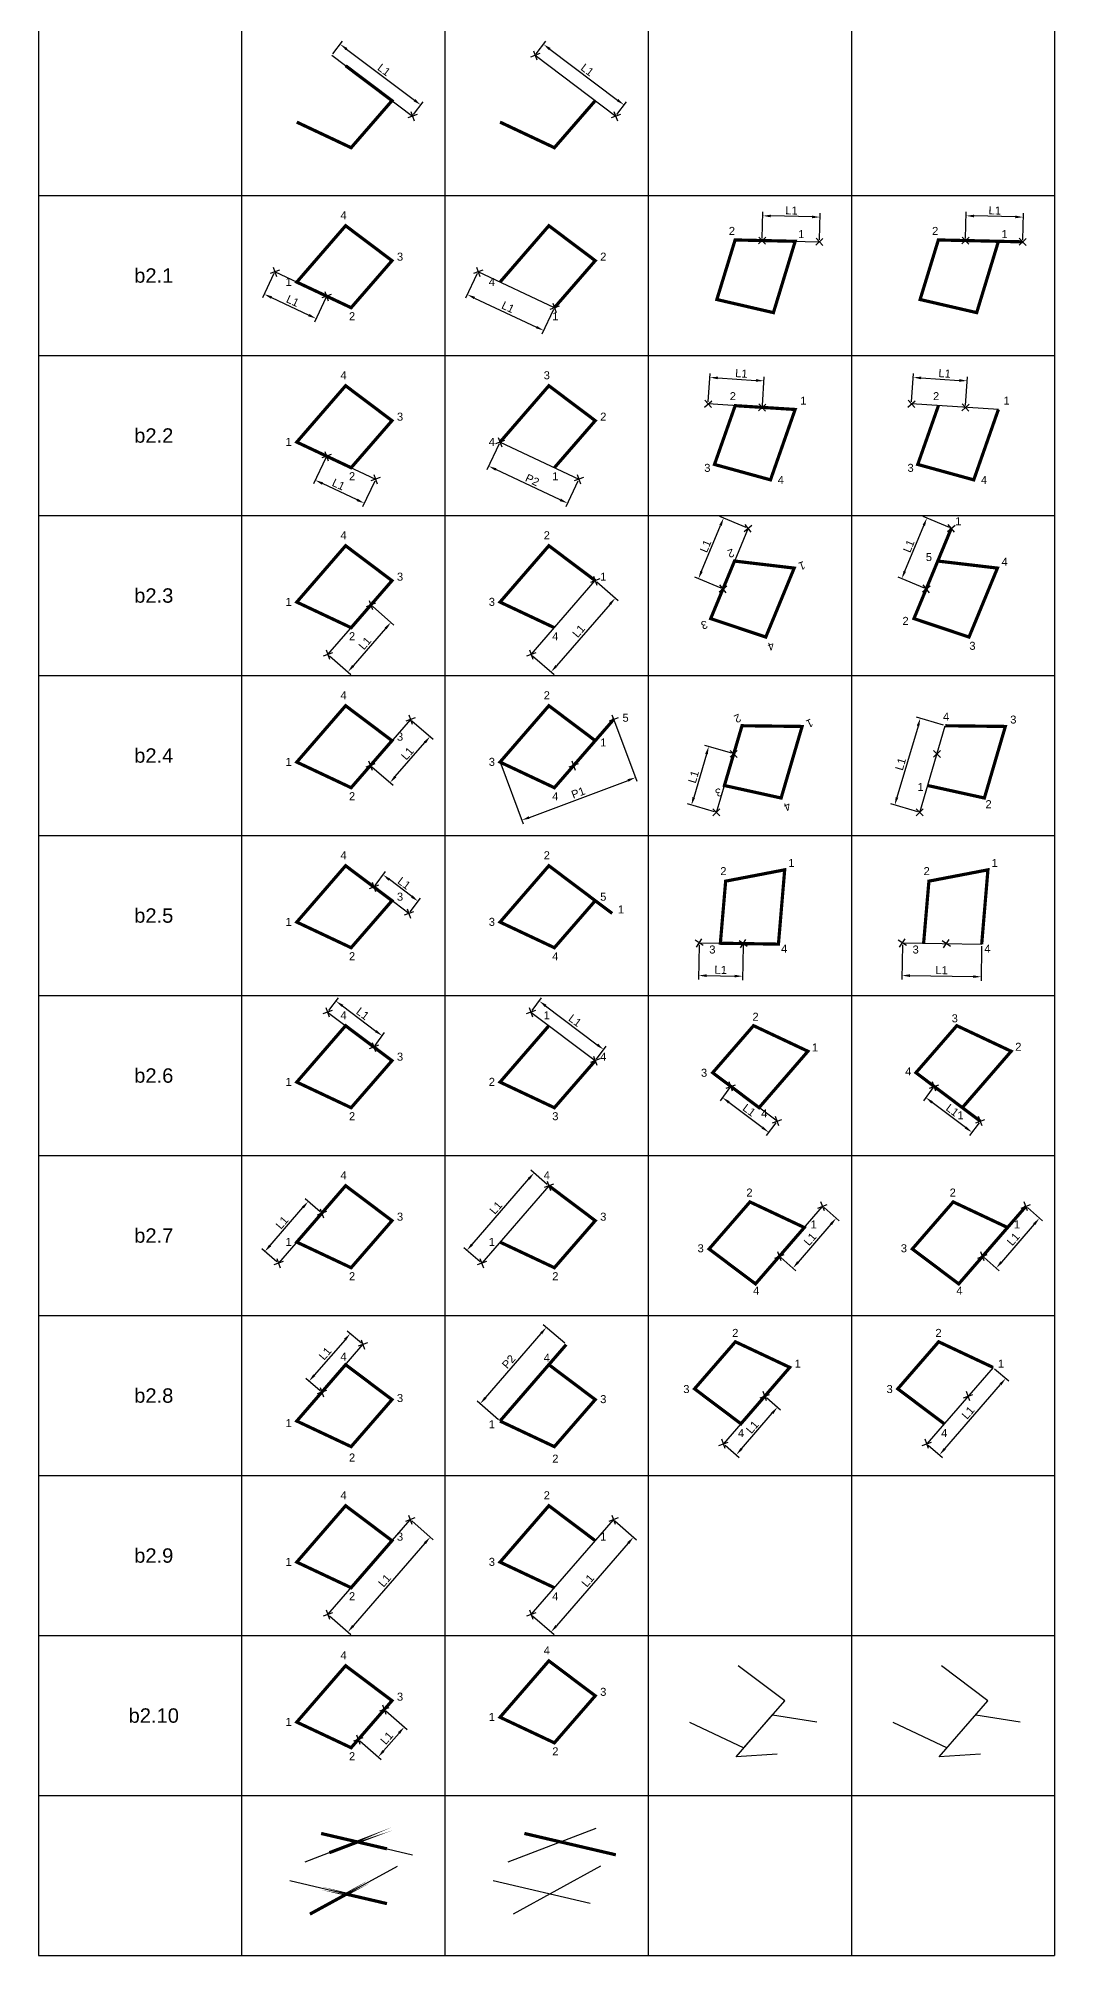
# Model space of a CAD drawing. Header units: millimetres. Extents: x 29 to 348, y -810 to 351.
# Drawn here: x 31 to 348, y -810 to -211 of the extents above; entities that cross this region are included whole.
import ezdxf

# ---------------------------------------------------------------- set-up
doc = ezdxf.new("R2010")
doc.units = ezdxf.units.MM
doc.styles.get("Standard").update_dxf_attribs({"font": 'arial.ttf'})
doc.dimstyles.new('ISO-25', dxfattribs={"dimtxt": 2.5, "dimasz": 2.5, "dimexe": 1.25, "dimexo": 0.625, "dimtad": 1, "dimtxsty": 'Standard', "dimcen": 2.5, "dimadec": 0, "dimazin": 0, "dimtfac": 1, "dimtmove": 0, "dimatfit": 3, "dimfxl": 1, "dimarcsym": 0})

# ---------------------------------------------------------------- blocks, each defined once
blk = doc.blocks.new('Cross')
for p, q in [((1.45, 0.53), (-1.45, -0.53)), ((-0.53, 1.45), (0.53, -1.45))]:
    blk.add_line(p, q)
blk = doc.blocks.new('*D23')
at = {"color": 0, "lineweight": -2, "transparency": 16777216}
for p, q in [((104.24, -284.21), (100.68, -291.77)), ((103.47, -291.7), (115.12, -297.19)), ((120.41, -291.83), (116.85, -299.39))]:
    blk.add_line(p, q, dxfattribs=at)
at = {"color": 0, "transparency": 16777216}
for points in [[(103.65, -291.32), (103.29, -292.08), (101.21, -290.64)], [(115.3, -296.81), (114.95, -297.57), (117.39, -298.26)]]:
    blk.add_solid(points, dxfattribs=at)
at = {"layer": 'Defpoints', "color": 0, "transparency": 16777216}
for p in [(104.5, -283.64), (120.68, -291.26), (117.39, -298.26)]:
    blk.add_point(p, dxfattribs=at)
at = {"color": 0, "transparency": 16777216, "insert": (110.1, -292.74), "char_height": 2.5, "attachment_point": 5, "rotation": 334.78082}
blk.add_mtext('L1', dxfattribs=at)
blk = doc.blocks.new('*D24')
at = {"color": 0, "lineweight": -2, "transparency": 16777216}
for p, q in [((167.74, -284.21), (164.11, -291.9)), ((166.91, -291.84), (186.23, -300.94)), ((191.58, -295.44), (187.96, -303.13))]:
    blk.add_line(p, q, dxfattribs=at)
at = {"color": 0, "transparency": 16777216}
for points in [[(167.08, -291.46), (166.73, -292.21), (164.65, -290.77)], [(186.4, -300.56), (186.05, -301.31), (188.49, -302)]]:
    blk.add_solid(points, dxfattribs=at)
at = {"layer": 'Defpoints', "color": 0, "transparency": 16777216}
for p in [(168, -283.64), (191.85, -294.87), (188.49, -302)]:
    blk.add_point(p, dxfattribs=at)
at = {"color": 0, "transparency": 16777216, "insert": (177.37, -294.68), "char_height": 2.5, "attachment_point": 5, "rotation": 334.78082}
blk.add_mtext('L1', dxfattribs=at)
blk = doc.blocks.new('*D25')
at = {"color": 0, "lineweight": -2, "transparency": 16777216}
for p, q in [((120.41, -341.83), (116.61, -349.9)), ((130.19, -354.91), (119.41, -349.83)), ((135.72, -349.03), (131.92, -357.1))]:
    blk.add_line(p, q, dxfattribs=at)
at = {"color": 0, "transparency": 16777216}
for points in [[(119.59, -349.45), (119.23, -350.21), (117.15, -348.76)], [(130.37, -354.53), (130.01, -355.29), (132.45, -355.97)]]:
    blk.add_solid(points, dxfattribs=at)
at = {"layer": 'Defpoints', "color": 0, "transparency": 16777216}
for p in [(120.68, -341.26), (117.15, -348.76), (135.99, -348.47)]:
    blk.add_point(p, dxfattribs=at)
at = {"color": 0, "transparency": 16777216, "insert": (124.42, -350.11), "char_height": 2.5, "attachment_point": 5, "rotation": 334.78082}
blk.add_mtext('L1', dxfattribs=at)
blk = doc.blocks.new('*D26')
at = {"color": 0, "lineweight": -2, "transparency": 16777216}
for p, q in [((174.6, -337.44), (170.79, -345.51)), ((193.69, -354.91), (173.59, -345.44)), ((199.22, -349.03), (195.42, -357.1))]:
    blk.add_line(p, q, dxfattribs=at)
at = {"color": 0, "transparency": 16777216}
for points in [[(173.77, -345.06), (173.41, -345.82), (171.33, -344.38)], [(193.87, -354.53), (193.51, -355.29), (195.95, -355.97)]]:
    blk.add_solid(points, dxfattribs=at)
at = {"layer": 'Defpoints', "color": 0, "transparency": 16777216}
for p in [(174.86, -336.87), (171.33, -344.38), (199.49, -348.47)]:
    blk.add_point(p, dxfattribs=at)
at = {"color": 0, "transparency": 16777216, "insert": (184.95, -348.71), "char_height": 2.5, "attachment_point": 5, "rotation": 334.78082}
blk.add_mtext('P2', dxfattribs=at)
blk = doc.blocks.new('*D27')
at = {"color": 0, "lineweight": -2, "transparency": 16777216}
for p, q in [((170.28, -635.52), (187.69, -615.41)), ((195.07, -618.49), (188.38, -612.7)), ((174.39, -642.38), (167.7, -636.59))]:
    blk.add_line(p, q, dxfattribs=at)
at = {"color": 0, "transparency": 16777216}
for points in [[(187.38, -615.14), (188.01, -615.68), (189.33, -613.52)], [(169.97, -635.25), (170.6, -635.79), (168.65, -637.41)]]:
    blk.add_solid(points, dxfattribs=at)
at = {"layer": 'Defpoints', "color": 0, "transparency": 16777216}
for p in [(189.33, -613.52), (195.54, -618.9), (174.86, -642.79)]:
    blk.add_point(p, dxfattribs=at)
at = {"color": 0, "transparency": 16777216, "insert": (177.57, -624.23), "char_height": 2.5, "attachment_point": 5, "rotation": 49.11742}
blk.add_mtext('P2', dxfattribs=at)
blk = doc.blocks.new('*D28')
at = {"color": 0, "lineweight": -2, "transparency": 16777216}
for p, q in [((134.97, -388.19), (141.7, -394.04)), ((139.12, -395.1), (128.97, -406.79)), ((121.55, -403.65), (128.28, -409.5))]:
    blk.add_line(p, q, dxfattribs=at)
at = {"color": 0, "transparency": 16777216}
for points in [[(138.81, -394.83), (139.44, -395.38), (140.76, -393.22)], [(128.66, -406.52), (129.29, -407.06), (127.33, -408.68)]]:
    blk.add_solid(points, dxfattribs=at)
at = {"layer": 'Defpoints', "color": 0, "transparency": 16777216}
for p in [(134.5, -387.78), (121.08, -403.24), (127.33, -408.68)]:
    blk.add_point(p, dxfattribs=at)
at = {"color": 0, "transparency": 16777216, "insert": (132.63, -399.72), "char_height": 2.5, "attachment_point": 5, "rotation": 49.03186}
blk.add_mtext('L1', dxfattribs=at)
blk = doc.blocks.new('*D29')
at = {"color": 0, "lineweight": -2, "transparency": 16777216}
for p, q in [((147.34, -423.95), (153.96, -429.69)), ((142.13, -441.4), (151.37, -430.76)), ((134.82, -438.37), (141.44, -444.11))]:
    blk.add_line(p, q, dxfattribs=at)
at = {"color": 0, "transparency": 16777216}
for points in [[(151.06, -430.49), (151.69, -431.04), (153.01, -428.87)], [(141.82, -441.13), (142.45, -441.68), (140.49, -443.29)]]:
    blk.add_solid(points, dxfattribs=at)
at = {"layer": 'Defpoints', "color": 0, "transparency": 16777216}
for p in [(146.87, -423.54), (153.01, -428.87), (134.35, -437.96)]:
    blk.add_point(p, dxfattribs=at)
at = {"color": 0, "transparency": 16777216, "insert": (145.91, -434.18), "char_height": 2.5, "attachment_point": 5, "rotation": 49.03186}
blk.add_mtext('L1', dxfattribs=at)
blk = doc.blocks.new('*D30')
at = {"color": 0, "lineweight": -2, "transparency": 16777216}
for p, q in [((205.08, -380.58), (211.81, -386.42)), ((209.23, -387.49), (192.47, -406.79)), ((185.05, -403.65), (191.78, -409.5))]:
    blk.add_line(p, q, dxfattribs=at)
at = {"color": 0, "transparency": 16777216}
for points in [[(208.92, -387.22), (209.55, -387.76), (210.87, -385.6)], [(192.16, -406.52), (192.79, -407.06), (190.83, -408.68)]]:
    blk.add_solid(points, dxfattribs=at)
at = {"layer": 'Defpoints', "color": 0, "transparency": 16777216}
for p in [(204.61, -380.17), (184.58, -403.24), (190.83, -408.68)]:
    blk.add_point(p, dxfattribs=at)
at = {"color": 0, "transparency": 16777216, "insert": (199.43, -395.91), "char_height": 2.5, "attachment_point": 5, "rotation": 49.03186}
blk.add_mtext('L1', dxfattribs=at)
blk = doc.blocks.new('*D31')
at = {"color": 0, "lineweight": -2, "transparency": 16777216}
for p, q in [((210.59, -424.13), (217.63, -442.87)), ((175.08, -437.46), (182.12, -456.2)), ((184.02, -454.15), (214.85, -442.58))]:
    blk.add_line(p, q, dxfattribs=at)
at = {"color": 0, "transparency": 16777216}
for points in [[(214.7, -442.19), (214.99, -442.97), (217.19, -441.7)], [(183.87, -453.76), (184.17, -454.54), (181.68, -455.03)]]:
    blk.add_solid(points, dxfattribs=at)
at = {"layer": 'Defpoints', "color": 0, "transparency": 16777216}
for p in [(210.37, -423.54), (174.86, -436.87), (217.19, -441.7)]:
    blk.add_point(p, dxfattribs=at)
at = {"color": 0, "transparency": 16777216, "insert": (199.27, -446.42), "char_height": 2.5, "attachment_point": 5, "rotation": 20.57937}
blk.add_mtext('P1', dxfattribs=at)
blk = doc.blocks.new('*D32')
at = {"color": 0, "lineweight": -2, "transparency": 16777216}
for p, q in [((135.81, -475.39), (139.05, -471.09)), ((147.28, -478.85), (140.29, -473.59)), ((146.79, -483.66), (150.02, -479.36))]:
    blk.add_line(p, q, dxfattribs=at)
at = {"color": 0, "transparency": 16777216}
for points in [[(140.54, -473.26), (140.04, -473.93), (138.29, -472.09)], [(147.53, -478.52), (147.03, -479.19), (149.27, -480.36)]]:
    blk.add_solid(points, dxfattribs=at)
at = {"layer": 'Defpoints', "color": 0, "transparency": 16777216}
for p in [(138.29, -472.09), (135.43, -475.89), (146.41, -484.16)]:
    blk.add_point(p, dxfattribs=at)
at = {"color": 0, "transparency": 16777216, "insert": (144.91, -474.72), "char_height": 2.5, "attachment_point": 5, "rotation": 323.0147}
blk.add_mtext('L1', dxfattribs=at)
blk = doc.blocks.new('*D33')
at = {"color": 0, "lineweight": -2, "transparency": 16777216}
for p, q in [((121.37, -514.52), (124.37, -510.54)), ((125.62, -513.04), (136.06, -520.91)), ((135.81, -525.39), (138.8, -521.41))]:
    blk.add_line(p, q, dxfattribs=at)
at = {"color": 0, "transparency": 16777216}
for points in [[(125.87, -512.71), (125.37, -513.38), (123.62, -511.54)], [(136.31, -520.57), (135.8, -521.24), (138.05, -522.41)]]:
    blk.add_solid(points, dxfattribs=at)
at = {"layer": 'Defpoints', "color": 0, "transparency": 16777216}
for p in [(121, -515.02), (135.43, -525.89), (138.05, -522.41)]:
    blk.add_point(p, dxfattribs=at)
at = {"color": 0, "transparency": 16777216, "insert": (131.97, -515.47), "char_height": 2.5, "attachment_point": 5, "rotation": 323.0147}
blk.add_mtext('L1', dxfattribs=at)
blk = doc.blocks.new('*D34')
at = {"color": 0, "lineweight": -2, "transparency": 16777216}
for p, q in [((184.87, -514.52), (187.87, -510.54)), ((189.12, -513.04), (205.24, -525.18)), ((204.99, -529.67), (207.99, -525.69))]:
    blk.add_line(p, q, dxfattribs=at)
at = {"color": 0, "transparency": 16777216}
for points in [[(189.37, -512.71), (188.87, -513.38), (187.12, -511.54)], [(205.49, -524.85), (204.99, -525.52), (207.23, -526.69)]]:
    blk.add_solid(points, dxfattribs=at)
at = {"layer": 'Defpoints', "color": 0, "transparency": 16777216}
for p in [(184.5, -515.02), (207.23, -526.69), (204.61, -530.17)]:
    blk.add_point(p, dxfattribs=at)
at = {"color": 0, "transparency": 16777216, "insert": (198.31, -517.61), "char_height": 2.5, "attachment_point": 5, "rotation": 323.0147}
blk.add_mtext('L1', dxfattribs=at)
blk = doc.blocks.new('*D35')
at = {"color": 0, "lineweight": -2, "transparency": 16777216}
for p, q in [((147.28, -674.02), (154.01, -679.87)), ((151.42, -680.93), (128.97, -706.79)), ((121.55, -703.65), (128.28, -709.5))]:
    blk.add_line(p, q, dxfattribs=at)
at = {"color": 0, "transparency": 16777216}
for points in [[(151.11, -680.66), (151.74, -681.21), (153.06, -679.05)], [(128.66, -706.52), (129.29, -707.06), (127.33, -708.68)]]:
    blk.add_solid(points, dxfattribs=at)
at = {"layer": 'Defpoints', "color": 0, "transparency": 16777216}
for p in [(146.81, -673.61), (121.08, -703.24), (127.33, -708.68)]:
    blk.add_point(p, dxfattribs=at)
at = {"color": 0, "transparency": 16777216, "insert": (138.78, -692.63), "char_height": 2.5, "attachment_point": 5, "rotation": 49.03186}
blk.add_mtext('L1', dxfattribs=at)
blk = doc.blocks.new('*D36')
at = {"color": 0, "lineweight": -2, "transparency": 16777216}
for p, q in [((210.78, -674.02), (217.51, -679.87)), ((214.92, -680.93), (192.47, -706.79)), ((185.05, -703.65), (191.78, -709.5))]:
    blk.add_line(p, q, dxfattribs=at)
at = {"color": 0, "transparency": 16777216}
for points in [[(214.61, -680.66), (215.24, -681.21), (216.56, -679.05)], [(192.16, -706.52), (192.79, -707.06), (190.83, -708.68)]]:
    blk.add_solid(points, dxfattribs=at)
at = {"layer": 'Defpoints', "color": 0, "transparency": 16777216}
for p in [(210.31, -673.61), (184.58, -703.24), (190.83, -708.68)]:
    blk.add_point(p, dxfattribs=at)
at = {"color": 0, "transparency": 16777216, "insert": (202.28, -692.63), "char_height": 2.5, "attachment_point": 5, "rotation": 49.03186}
blk.add_mtext('L1', dxfattribs=at)
blk = doc.blocks.new('*D37')
at = {"color": 0, "lineweight": -2, "transparency": 16777216}
for p, q in [((139.16, -733.37), (145.89, -739.21)), ((131.05, -742.72), (137.78, -748.56)), ((143.31, -740.28), (138.47, -745.85))]:
    blk.add_line(p, q, dxfattribs=at)
at = {"color": 0, "transparency": 16777216}
for points in [[(142.99, -740.01), (143.62, -740.55), (144.95, -738.39)], [(138.16, -745.58), (138.79, -746.13), (136.83, -747.74)]]:
    blk.add_solid(points, dxfattribs=at)
at = {"layer": 'Defpoints', "color": 0, "transparency": 16777216}
for p in [(138.69, -732.96), (130.57, -742.31), (136.83, -747.74)]:
    blk.add_point(p, dxfattribs=at)
at = {"color": 0, "transparency": 16777216, "insert": (139.47, -741.83), "char_height": 2.5, "attachment_point": 5, "rotation": 49.03186}
blk.add_mtext('L1', dxfattribs=at)
blk = doc.blocks.new('*D38')
at = {"color": 0, "lineweight": -2, "transparency": 16777216}
for p, q in [((131.57, -618.49), (127.13, -614.65)), ((126.44, -617.36), (116.82, -628.46)), ((118.68, -633.38), (114.24, -629.54))]:
    blk.add_line(p, q, dxfattribs=at)
at = {"color": 0, "transparency": 16777216}
for points in [[(126.12, -617.08), (126.75, -617.63), (128.07, -615.47)], [(116.51, -628.19), (117.14, -628.74), (115.19, -630.35)]]:
    blk.add_solid(points, dxfattribs=at)
at = {"layer": 'Defpoints', "color": 0, "transparency": 16777216}
for p in [(132.04, -618.9), (115.19, -630.35), (119.15, -633.79)]:
    blk.add_point(p, dxfattribs=at)
at = {"color": 0, "transparency": 16777216, "insert": (120.21, -621.68), "char_height": 2.5, "attachment_point": 5, "rotation": 49.11742}
blk.add_mtext('L1', dxfattribs=at)
blk = doc.blocks.new('*D39')
at = {"color": 0, "lineweight": -2, "transparency": 16777216}
for p, q in [((118.68, -577.46), (113.97, -573.38)), ((103.03, -587.92), (113.27, -576.09)), ((105.16, -593.08), (100.45, -589))]:
    blk.add_line(p, q, dxfattribs=at)
at = {"color": 0, "transparency": 16777216}
for points in [[(112.96, -575.81), (113.59, -576.36), (114.91, -574.2)], [(102.71, -587.65), (103.34, -588.2), (101.39, -589.81)]]:
    blk.add_solid(points, dxfattribs=at)
at = {"layer": 'Defpoints', "color": 0, "transparency": 16777216}
for p in [(114.91, -574.2), (119.15, -577.87), (105.63, -593.49)]:
    blk.add_point(p, dxfattribs=at)
at = {"color": 0, "transparency": 16777216, "insert": (106.73, -580.77), "char_height": 2.5, "attachment_point": 5, "rotation": 49.11742}
blk.add_mtext('L1', dxfattribs=at)
blk = doc.blocks.new('*D40')
at = {"color": 0, "lineweight": -2, "transparency": 16777216}
for p, q in [((166.13, -587.58), (183.84, -567.12)), ((189.64, -568.84), (184.53, -564.42)), ((168.66, -593.08), (163.55, -588.65))]:
    blk.add_line(p, q, dxfattribs=at)
at = {"color": 0, "transparency": 16777216}
for points in [[(183.52, -566.85), (184.15, -567.4), (185.48, -565.23)], [(165.82, -587.31), (166.45, -587.85), (164.49, -589.47)]]:
    blk.add_solid(points, dxfattribs=at)
at = {"layer": 'Defpoints', "color": 0, "transparency": 16777216}
for p in [(185.48, -565.23), (190.12, -569.25), (169.13, -593.49)]:
    blk.add_point(p, dxfattribs=at)
at = {"color": 0, "transparency": 16777216, "insert": (173.56, -576.12), "char_height": 2.5, "attachment_point": 5, "rotation": 49.11742}
blk.add_mtext('L1', dxfattribs=at)
blk = doc.blocks.new('*D44')
at = {"color": 0, "lineweight": -2, "transparency": 16777216}
for p, q in [((122.68, -215.51), (125.67, -211.55)), ((126.91, -214.05), (148.11, -230.01)), ((147.87, -234.48), (150.86, -230.52))]:
    blk.add_line(p, q, dxfattribs=at)
at = {"color": 0, "transparency": 16777216}
for points in [[(127.16, -213.72), (126.66, -214.38), (124.91, -212.54)], [(148.36, -229.68), (147.86, -230.35), (150.11, -231.52)]]:
    blk.add_solid(points, dxfattribs=at)
at = {"layer": 'Defpoints', "color": 0, "transparency": 16777216}
for p in [(122.31, -216.01), (150.11, -231.52), (147.5, -234.98)]:
    blk.add_point(p, dxfattribs=at)
at = {"color": 0, "transparency": 16777216, "insert": (138.64, -220.53), "char_height": 2.5, "attachment_point": 5, "rotation": 323.0147}
blk.add_mtext('L1', dxfattribs=at)
blk = doc.blocks.new('*D46')
at = {"color": 0, "lineweight": -2, "transparency": 16777216}
for p, q in [((186.18, -215.51), (189.17, -211.55)), ((190.41, -214.05), (211.61, -230.01)), ((211.37, -234.48), (214.36, -230.52))]:
    blk.add_line(p, q, dxfattribs=at)
at = {"color": 0, "transparency": 16777216}
for points in [[(190.66, -213.72), (190.16, -214.38), (188.41, -212.54)], [(211.86, -229.68), (211.36, -230.35), (213.61, -231.52)]]:
    blk.add_solid(points, dxfattribs=at)
at = {"layer": 'Defpoints', "color": 0, "transparency": 16777216}
for p in [(185.81, -216.01), (213.61, -231.52), (211, -234.98)]:
    blk.add_point(p, dxfattribs=at)
at = {"color": 0, "transparency": 16777216, "insert": (202.14, -220.53), "char_height": 2.5, "attachment_point": 5, "rotation": 323.0147}
blk.add_mtext('L1', dxfattribs=at)
blk = doc.blocks.new('*D63')
at = {"color": 0, "lineweight": -2, "transparency": 16777216}
for p, q in [((256.79, -273.26), (256.98, -264.91)), ((272.33, -266.5), (259.45, -266.21)), ((274.67, -273.67), (274.85, -265.31))]:
    blk.add_line(p, q, dxfattribs=at)
at = {"color": 0, "transparency": 16777216}
for points in [[(259.46, -265.8), (259.44, -266.63), (256.95, -266.16)], [(272.34, -266.09), (272.32, -266.92), (274.83, -266.56)]]:
    blk.add_solid(points, dxfattribs=at)
at = {"layer": 'Defpoints', "color": 0, "transparency": 16777216}
for p in [(256.95, -266.16), (256.77, -273.89), (274.65, -274.29)]:
    blk.add_point(p, dxfattribs=at)
at = {"color": 0, "transparency": 16777216, "insert": (265.93, -264.48), "char_height": 2.5, "attachment_point": 5, "rotation": 358.71027}
blk.add_mtext('L1', dxfattribs=at)
blk = doc.blocks.new('*D64')
at = {"color": 0, "lineweight": -2, "transparency": 16777216}
for p, q in [((320.29, -273.26), (320.48, -264.91)), ((335.83, -266.5), (322.95, -266.21)), ((338.17, -273.67), (338.35, -265.31))]:
    blk.add_line(p, q, dxfattribs=at)
at = {"color": 0, "transparency": 16777216}
for points in [[(322.96, -265.8), (322.94, -266.63), (320.45, -266.16)], [(335.84, -266.09), (335.82, -266.92), (338.33, -266.56)]]:
    blk.add_solid(points, dxfattribs=at)
at = {"layer": 'Defpoints', "color": 0, "transparency": 16777216}
for p in [(320.45, -266.16), (320.27, -273.89), (338.15, -274.29)]:
    blk.add_point(p, dxfattribs=at)
at = {"color": 0, "transparency": 16777216, "insert": (329.43, -264.48), "char_height": 2.5, "attachment_point": 5, "rotation": 358.71027}
blk.add_mtext('L1', dxfattribs=at)
blk = doc.blocks.new('*D65')
at = {"color": 0, "lineweight": -2, "transparency": 16777216}
for p, q in [((239.93, -324.33), (240.5, -315.42)), ((242.92, -316.83), (254.81, -317.58)), ((256.82, -325.4), (257.38, -316.5))]:
    blk.add_line(p, q, dxfattribs=at)
at = {"color": 0, "transparency": 16777216}
for points in [[(242.94, -316.41), (242.89, -317.24), (240.42, -316.67)], [(254.84, -317.17), (254.78, -318), (257.31, -317.74)]]:
    blk.add_solid(points, dxfattribs=at)
at = {"layer": 'Defpoints', "color": 0, "transparency": 16777216}
for p in [(257.31, -317.74), (239.9, -324.95), (256.78, -326.02)]:
    blk.add_point(p, dxfattribs=at)
at = {"color": 0, "transparency": 16777216, "insert": (250.28, -315.41), "char_height": 2.5, "attachment_point": 5, "rotation": 356.36712}
blk.add_mtext('L1', dxfattribs=at)
blk = doc.blocks.new('*D66')
at = {"color": 0, "lineweight": -2, "transparency": 16777216}
for p, q in [((303.43, -324.33), (304, -315.42)), ((306.42, -316.83), (318.31, -317.58)), ((320.32, -325.4), (320.88, -316.5))]:
    blk.add_line(p, q, dxfattribs=at)
at = {"color": 0, "transparency": 16777216}
for points in [[(306.44, -316.41), (306.39, -317.24), (303.92, -316.67)], [(318.34, -317.17), (318.28, -318), (320.81, -317.74)]]:
    blk.add_solid(points, dxfattribs=at)
at = {"layer": 'Defpoints', "color": 0, "transparency": 16777216}
for p in [(320.81, -317.74), (303.4, -324.95), (320.28, -326.02)]:
    blk.add_point(p, dxfattribs=at)
at = {"color": 0, "transparency": 16777216, "insert": (313.78, -315.41), "char_height": 2.5, "attachment_point": 5, "rotation": 356.36712}
blk.add_mtext('L1', dxfattribs=at)
blk = doc.blocks.new('*D67')
at = {"color": 0, "lineweight": -2, "transparency": 16777216}
for p, q in [((237.83, -377.24), (243.75, -362.93)), ((251.78, -363.55), (243.55, -360.15)), ((243.95, -382.48), (235.72, -379.07))]:
    blk.add_line(p, q, dxfattribs=at)
at = {"color": 0, "transparency": 16777216}
for points in [[(243.36, -362.77), (244.13, -363.09), (244.7, -360.62)], [(237.44, -377.08), (238.21, -377.4), (236.87, -379.55)]]:
    blk.add_solid(points, dxfattribs=at)
at = {"layer": 'Defpoints', "color": 0, "transparency": 16777216}
for p in [(244.7, -360.62), (252.36, -363.79), (244.53, -382.72)]:
    blk.add_point(p, dxfattribs=at)
at = {"color": 0, "transparency": 16777216, "insert": (239.05, -369.37), "char_height": 2.5, "attachment_point": 5, "rotation": 67.51692}
blk.add_mtext('L1', dxfattribs=at)
blk = doc.blocks.new('*D68')
at = {"color": 0, "lineweight": -2, "transparency": 16777216}
for p, q in [((301.33, -377.24), (307.25, -362.93)), ((315.28, -363.55), (307.05, -360.15)), ((307.45, -382.48), (299.22, -379.07))]:
    blk.add_line(p, q, dxfattribs=at)
at = {"color": 0, "transparency": 16777216}
for points in [[(306.86, -362.77), (307.63, -363.09), (308.2, -360.62)], [(300.94, -377.08), (301.71, -377.4), (300.37, -379.55)]]:
    blk.add_solid(points, dxfattribs=at)
at = {"layer": 'Defpoints', "color": 0, "transparency": 16777216}
for p in [(308.2, -360.62), (315.86, -363.79), (308.03, -382.72)]:
    blk.add_point(p, dxfattribs=at)
at = {"color": 0, "transparency": 16777216, "insert": (302.55, -369.37), "char_height": 2.5, "attachment_point": 5, "rotation": 67.51692}
blk.add_mtext('L1', dxfattribs=at)
blk = doc.blocks.new('*D69')
at = {"color": 0, "lineweight": -2, "transparency": 16777216}
for p, q in [((239.36, -434.39), (235.38, -447.91)), ((247.28, -434.11), (238.87, -431.64)), ((241.88, -452.43), (233.47, -449.95))]:
    blk.add_line(p, q, dxfattribs=at)
at = {"color": 0, "transparency": 16777216}
for points in [[(238.96, -434.27), (239.76, -434.51), (240.07, -431.99)], [(234.98, -447.79), (235.78, -448.03), (234.67, -450.31)]]:
    blk.add_solid(points, dxfattribs=at)
at = {"layer": 'Defpoints', "color": 0, "transparency": 16777216}
for p in [(247.88, -434.29), (234.67, -450.31), (242.48, -452.61)]:
    blk.add_point(p, dxfattribs=at)
at = {"color": 0, "transparency": 16777216, "insert": (235.32, -441.47), "char_height": 2.5, "attachment_point": 5, "rotation": 73.58174}
blk.add_mtext('L1', dxfattribs=at)
blk = doc.blocks.new('*D70')
at = {"color": 0, "lineweight": -2, "transparency": 16777216}
for p, q in [((313.36, -425.33), (304.96, -422.86)), ((305.45, -425.61), (298.88, -447.91)), ((305.38, -452.43), (296.97, -449.95))]:
    blk.add_line(p, q, dxfattribs=at)
at = {"color": 0, "transparency": 16777216}
for points in [[(305.05, -425.49), (305.85, -425.72), (306.16, -423.21)], [(298.48, -447.79), (299.28, -448.03), (298.17, -450.31)]]:
    blk.add_solid(points, dxfattribs=at)
at = {"layer": 'Defpoints', "color": 0, "transparency": 16777216}
for p in [(313.96, -425.51), (298.17, -450.31), (305.98, -452.61)]:
    blk.add_point(p, dxfattribs=at)
at = {"color": 0, "transparency": 16777216, "insert": (299.99, -437.48), "char_height": 2.5, "attachment_point": 5, "rotation": 73.58174}
blk.add_mtext('L1', dxfattribs=at)
blk = doc.blocks.new('*D71')
at = {"color": 0, "lineweight": -2, "transparency": 16777216}
for p, q in [((237.06, -493.99), (236.89, -504.81)), ((250.8, -494.21), (250.63, -505.03)), ((239.41, -503.6), (248.15, -503.74))]:
    blk.add_line(p, q, dxfattribs=at)
at = {"color": 0, "transparency": 16777216}
for points in [[(239.41, -503.19), (239.4, -504.02), (236.91, -503.56)], [(248.16, -503.32), (248.14, -504.16), (250.65, -503.78)]]:
    blk.add_solid(points, dxfattribs=at)
at = {"layer": 'Defpoints', "color": 0, "transparency": 16777216}
for p in [(237.07, -493.37), (250.81, -493.58), (250.65, -503.78)]:
    blk.add_point(p, dxfattribs=at)
at = {"color": 0, "transparency": 16777216, "insert": (243.81, -501.79), "char_height": 2.5, "attachment_point": 5, "rotation": 359.1029}
blk.add_mtext('L1', dxfattribs=at)
blk = doc.blocks.new('*D72')
at = {"color": 0, "lineweight": -2, "transparency": 16777216}
for p, q in [((300.56, -493.99), (300.39, -504.81)), ((325.33, -494.38), (325.16, -505.2)), ((302.91, -503.6), (322.68, -503.91))]:
    blk.add_line(p, q, dxfattribs=at)
at = {"color": 0, "transparency": 16777216}
for points in [[(302.91, -503.19), (302.9, -504.02), (300.41, -503.56)], [(322.69, -503.49), (322.68, -504.33), (325.18, -503.95)]]:
    blk.add_solid(points, dxfattribs=at)
at = {"layer": 'Defpoints', "color": 0, "transparency": 16777216}
for p in [(300.57, -493.37), (325.34, -493.76), (325.18, -503.95)]:
    blk.add_point(p, dxfattribs=at)
at = {"color": 0, "transparency": 16777216, "insert": (312.83, -501.88), "char_height": 2.5, "attachment_point": 5, "rotation": 359.1029}
blk.add_mtext('L1', dxfattribs=at)
blk = doc.blocks.new('*D73')
at = {"color": 0, "lineweight": -2, "transparency": 16777216}
for p, q in [((246.6, -538.71), (243.61, -542.69)), ((256.79, -551.06), (246.35, -543.2)), ((261.04, -549.58), (258.04, -553.56))]:
    blk.add_line(p, q, dxfattribs=at)
at = {"color": 0, "transparency": 16777216}
for points in [[(246.61, -542.86), (246.1, -543.53), (244.36, -541.69)], [(257.04, -550.73), (256.54, -551.39), (258.79, -552.56)]]:
    blk.add_solid(points, dxfattribs=at)
at = {"layer": 'Defpoints', "color": 0, "transparency": 16777216}
for p in [(246.98, -538.21), (244.36, -541.69), (261.41, -549.08)]:
    blk.add_point(p, dxfattribs=at)
at = {"color": 0, "transparency": 16777216, "insert": (252.71, -545.63), "char_height": 2.5, "attachment_point": 5, "rotation": 323.0147}
blk.add_mtext('L1', dxfattribs=at)
blk = doc.blocks.new('*D74')
at = {"color": 0, "lineweight": -2, "transparency": 16777216}
for p, q in [((310.1, -538.71), (307.11, -542.69)), ((320.29, -551.06), (309.85, -543.2)), ((324.54, -549.58), (321.54, -553.56))]:
    blk.add_line(p, q, dxfattribs=at)
at = {"color": 0, "transparency": 16777216}
for points in [[(310.11, -542.86), (309.6, -543.53), (307.86, -541.69)], [(320.54, -550.73), (320.04, -551.39), (322.29, -552.56)]]:
    blk.add_solid(points, dxfattribs=at)
at = {"layer": 'Defpoints', "color": 0, "transparency": 16777216}
for p in [(310.48, -538.21), (307.86, -541.69), (324.91, -549.08)]:
    blk.add_point(p, dxfattribs=at)
at = {"color": 0, "transparency": 16777216, "insert": (316.21, -545.63), "char_height": 2.5, "attachment_point": 5, "rotation": 323.0147}
blk.add_mtext('L1', dxfattribs=at)
blk = doc.blocks.new('*D75')
at = {"color": 0, "lineweight": -2, "transparency": 16777216}
for p, q in [((276.12, -576.1), (280.84, -580.19)), ((278.26, -581.26), (268.01, -593.09)), ((262.6, -591.72), (267.32, -595.8))]:
    blk.add_line(p, q, dxfattribs=at)
at = {"color": 0, "transparency": 16777216}
for points in [[(277.94, -580.99), (278.57, -581.53), (279.89, -579.37)], [(267.7, -592.82), (268.33, -593.37), (266.38, -594.98)]]:
    blk.add_solid(points, dxfattribs=at)
at = {"layer": 'Defpoints', "color": 0, "transparency": 16777216}
for p in [(275.65, -575.69), (262.13, -591.31), (266.38, -594.98)]:
    blk.add_point(p, dxfattribs=at)
at = {"color": 0, "transparency": 16777216, "insert": (271.71, -585.95), "char_height": 2.5, "attachment_point": 5, "rotation": 49.11742}
blk.add_mtext('L1', dxfattribs=at)
blk = doc.blocks.new('*D76')
at = {"color": 0, "lineweight": -2, "transparency": 16777216}
for p, q in [((339.62, -576.1), (344.34, -580.19)), ((341.76, -581.26), (331.51, -593.09)), ((326.1, -591.72), (330.82, -595.8))]:
    blk.add_line(p, q, dxfattribs=at)
at = {"color": 0, "transparency": 16777216}
for points in [[(341.44, -580.99), (342.07, -581.53), (343.39, -579.37)], [(331.2, -592.82), (331.83, -593.37), (329.88, -594.98)]]:
    blk.add_solid(points, dxfattribs=at)
at = {"layer": 'Defpoints', "color": 0, "transparency": 16777216}
for p in [(339.15, -575.69), (325.63, -591.31), (329.88, -594.98)]:
    blk.add_point(p, dxfattribs=at)
at = {"color": 0, "transparency": 16777216, "insert": (335.21, -585.95), "char_height": 2.5, "attachment_point": 5, "rotation": 49.11742}
blk.add_mtext('L1', dxfattribs=at)
blk = doc.blocks.new('*D77')
at = {"color": 0, "lineweight": -2, "transparency": 16777216}
for p, q in [((250.3, -651.45), (259.92, -640.34)), ((258.06, -635.43), (262.5, -639.27)), ((245.17, -650.32), (249.61, -654.16))]:
    blk.add_line(p, q, dxfattribs=at)
at = {"color": 0, "transparency": 16777216}
for points in [[(259.6, -640.07), (260.23, -640.62), (261.55, -638.45)], [(249.99, -651.18), (250.62, -651.72), (248.67, -653.34)]]:
    blk.add_solid(points, dxfattribs=at)
at = {"layer": 'Defpoints', "color": 0, "transparency": 16777216}
for p in [(257.59, -635.02), (261.55, -638.45), (244.7, -649.91)]:
    blk.add_point(p, dxfattribs=at)
at = {"color": 0, "transparency": 16777216, "insert": (253.69, -644.67), "char_height": 2.5, "attachment_point": 5, "rotation": 49.11742}
blk.add_mtext('L1', dxfattribs=at)
blk = doc.blocks.new('*D78')
at = {"color": 0, "lineweight": -2, "transparency": 16777216}
for p, q in [((329.35, -626.43), (333.79, -630.27)), ((313.8, -651.45), (331.21, -631.34)), ((308.67, -650.32), (313.11, -654.16))]:
    blk.add_line(p, q, dxfattribs=at)
at = {"color": 0, "transparency": 16777216}
for points in [[(330.89, -631.07), (331.52, -631.61), (332.84, -629.45)], [(313.49, -651.18), (314.12, -651.72), (312.17, -653.34)]]:
    blk.add_solid(points, dxfattribs=at)
at = {"layer": 'Defpoints', "color": 0, "transparency": 16777216}
for p in [(328.88, -626.02), (332.84, -629.45), (308.2, -649.91)]:
    blk.add_point(p, dxfattribs=at)
at = {"color": 0, "transparency": 16777216, "insert": (321.08, -640.17), "char_height": 2.5, "attachment_point": 5, "rotation": 49.11742}
blk.add_mtext('L1', dxfattribs=at)

msp = doc.modelspace()

# ---------------------------------------------------------------- linework, layer by layer
for p, q in [((30.631, 351.15), (30.631, -809.85)), ((348.131, 351.15), (348.131, -809.85)), ((94.131, 340.15), (94.131, -809.85)), ((157.631, 340.15), (157.631, -809.85)), ((221.131, 340.15), (221.131, -809.85)), ((284.631, 340.15), (284.631, -809.85)), ((30.631, -259.85), (348.131, -259.85)), ((30.631, -309.85), (348.131, -309.85)), ((30.631, -359.85), (348.131, -359.85)), ((30.631, -409.85), (348.131, -409.85)), ((30.631, -459.85), (348.131, -459.85)), ((30.631, -509.85), (348.131, -509.85)), ((30.631, -559.85), (348.131, -559.85)), ((30.631, -609.85), (348.131, -609.85)), ((30.631, -659.85), (348.131, -659.85)), ((30.631, -709.85), (348.131, -709.85)), ((30.631, -759.85), (348.131, -759.85)), ((30.631, -809.85), (348.131, -809.85))]:
    msp.add_line(p, q)
at = {"color": 1}
for p, q in [((122.307, -216.006), (147.498, -234.979)), ((185.807, -216.006), (210.998, -234.979)), ((256.774, -273.888), (274.651, -274.291)), ((120.68, -291.26), (104.503, -283.641)), ((191.847, -294.871), (168.003, -283.641)), ((256.78, -326.021), (239.895, -324.949)), ((330.56, -326.674), (303.395, -324.949)), ((120.68, -341.26), (135.986, -348.469)), ((252.36, -363.793), (244.529, -382.715)), ((184.575, -403.245), (204.612, -380.169)), ((121.075, -403.245), (134.502, -387.782)), ((146.868, -423.54), (134.349, -437.958)), ((305.978, -452.607), (313.963, -425.509)), ((242.478, -452.607), (247.875, -434.291)), ((146.409, -484.159), (135.431, -475.891)), ((237.068, -493.368), (250.809, -493.583)), ((300.568, -493.368), (325.344, -493.756)), ((120.998, -515.02), (135.431, -525.891)), ((184.498, -515.02), (204.612, -530.169)), ((261.412, -549.083), (246.979, -538.213)), ((190.116, -569.251), (169.135, -593.487)), ((119.154, -577.871), (105.635, -593.487)), ((262.132, -591.311), (275.651, -575.695)), ((119.154, -633.787), (132.042, -618.9)), ((328.878, -626.018), (308.198, -649.906)), ((257.586, -635.019), (244.698, -649.906)), ((121.075, -703.245), (146.806, -673.612)), ((184.575, -703.245), (210.306, -673.612)), ((130.573, -742.307), (138.689, -732.959)), ((204.773, -770.16), (177.35, -780.612)), ((130.352, -774.323), (113.85, -780.612)), ((130.352, -774.323), (147.548, -778.34)), ((123.742, -792.346), (142.801, -781.927)), ((130.352, -791.445), (109.199, -786.504)), ((203.04, -793.591), (172.699, -786.504))]:
    msp.add_line(p, q, dxfattribs=at)
at = {"const_width": 1}
for points in [[(111.362, -236.871), (128.347, -244.871), (141.112, -230.169), (126.616, -219.251)], [(174.862, -236.871), (191.847, -244.871), (204.612, -230.169)], [(191.847, -294.871), (204.612, -280.169), (190.116, -269.251), (174.862, -286.871)], [(338.151, -274.291), (311.803, -273.697), (306.097, -292.313), (323.776, -296.413), (330.572, -274.12)], [(191.847, -344.871), (204.612, -330.169), (190.116, -319.251), (174.862, -336.871)], [(311.823, -325.484), (305.362, -343.851), (322.858, -348.67), (330.56, -326.674)], [(315.86, -363.793), (304.174, -392.031), (321.384, -397.79), (330.264, -376.242), (311.619, -374.041)], [(204.612, -380.169), (190.116, -369.251), (174.862, -386.871), (191.847, -394.871)], [(204.612, -430.169), (190.116, -419.251), (174.862, -436.871), (191.847, -444.871), (210.368, -423.54)], [(308.46, -444.185), (326.182, -448.093), (332.736, -425.728), (313.963, -425.509)], [(209.909, -484.159), (190.116, -469.251), (174.862, -486.871), (191.847, -494.871), (204.612, -480.169)], [(325.344, -493.756), (327.292, -470.532), (308.854, -474.072), (307.198, -493.472)], [(190.116, -519.251), (174.862, -536.871), (191.847, -544.871), (204.612, -530.169)], [(319.294, -544.852), (334.548, -527.232), (317.563, -519.233), (304.798, -533.934), (324.912, -549.083)], [(174.862, -586.871), (191.847, -594.871), (204.612, -580.169), (190.116, -569.251)], [(333.424, -582.31), (316.439, -574.311), (303.674, -589.012), (318.171, -599.931), (339.151, -575.695)], [(328.878, -626.018), (311.893, -618.019), (299.128, -632.72), (313.624, -643.638)], [(174.862, -642.788), (191.847, -650.788), (204.612, -636.086), (190.116, -625.168)], [(204.612, -680.169), (190.116, -669.251), (174.862, -686.871), (191.847, -694.871)], [(118.97, -771.664), (139.54, -776.469)], [(141.273, -770.16), (121.534, -777.683), (141.273, -770.16)], [(182.47, -771.664), (211.048, -778.34)], [(133.997, -786.74), (115.462, -796.871), (133.997, -786.74)], [(118.97, -788.787), (139.54, -793.591), (118.97, -788.787)]]:
    msp.add_lwpolyline(points, dxfattribs=at)
for points in [[(111.362, -286.871), (128.347, -294.871), (141.112, -280.169), (126.616, -269.251)], [(267.072, -274.12), (248.303, -273.697), (242.597, -292.313), (260.276, -296.413)], [(111.362, -336.871), (128.347, -344.871), (141.112, -330.169), (126.616, -319.251)], [(267.06, -326.674), (248.323, -325.484), (241.862, -343.851), (259.358, -348.67)], [(111.362, -386.871), (128.347, -394.871), (141.112, -380.169), (126.616, -369.251)], [(266.764, -376.242), (248.119, -374.041), (240.674, -392.031), (257.884, -397.79)], [(111.362, -436.871), (128.347, -444.871), (141.112, -430.169), (126.616, -419.251)], [(269.236, -425.728), (250.463, -425.509), (244.96, -444.185), (262.682, -448.093)], [(111.362, -486.871), (128.347, -494.871), (141.112, -480.169), (126.616, -469.251)], [(263.792, -470.532), (245.354, -474.072), (243.698, -493.472), (261.844, -493.756)], [(111.362, -536.871), (128.347, -544.871), (141.112, -530.169), (126.616, -519.251)], [(271.048, -527.232), (254.063, -519.233), (241.298, -533.934), (255.794, -544.852)], [(111.362, -586.871), (128.347, -594.871), (141.112, -580.169), (126.616, -569.251)], [(269.924, -582.31), (252.939, -574.311), (240.174, -589.012), (254.671, -599.931)], [(265.378, -626.018), (248.393, -618.019), (235.628, -632.72), (250.124, -643.638)], [(111.362, -642.788), (128.347, -650.788), (141.112, -636.086), (126.616, -625.168)], [(111.362, -686.871), (128.347, -694.871), (141.112, -680.169), (126.616, -669.251)], [(111.362, -736.871), (128.347, -744.871), (141.112, -730.169), (126.616, -719.251)], [(174.862, -735.349), (191.847, -743.349), (204.612, -728.647), (190.116, -717.729)]]:
    msp.add_lwpolyline(points, close=True, dxfattribs=at)
for points in [[(174.862, -336.871), (199.486, -348.469)], [(234.054, -736.871), (251.039, -744.871), (263.804, -730.169), (249.308, -719.251)], [(327.304, -730.169), (312.808, -719.251)], [(297.554, -736.871), (314.539, -744.871)], [(206.301, -781.927), (178.962, -796.871)]]:
    msp.add_lwpolyline(points)
msp.add_lwpolyline([(195.542, -618.9, 1, 1, 0), (174.862, -642.788, 0, 0, 0)], format="xyseb")
at = {"color": 1}
for points in [[(324.955, -746.861), (312.092, -747.689), (327.304, -730.169)], [(261.455, -746.861), (248.592, -747.689), (260.001, -734.55), (273.874, -736.752)], [(323.501, -734.55), (337.374, -736.752)]]:
    msp.add_lwpolyline(points, dxfattribs=at)

# ---------------------------------------------------------------- block references
for p in [(185.807, -216.006), (147.498, -234.979), (210.998, -234.979), (168.003, -283.641), (191.847, -294.871), (135.431, -475.891), (146.409, -484.159), (120.998, -515.02), (184.498, -515.02), (135.431, -525.891), (204.612, -530.169), (190.116, -569.251), (119.154, -577.871), (105.635, -593.487), (169.135, -593.487), (132.042, -618.9), (119.154, -633.787)]:
    msp.add_blockref('Cross', p)
for p, rotation in [((256.774, -273.888), 203.9294485807339), ((274.651, -274.291), 203.9294485807339), ((320.274, -273.888), 203.9294485807339), ((338.151, -274.291), 203.9294485807339), ((239.895, -324.949), 201.5863043103107), ((303.395, -324.949), 201.5863043103107), ((256.78, -326.021), 201.5863043103107), ((320.28, -326.021), 201.5863043103107), ((252.36, -363.793), 198.4850635140795), ((315.86, -363.793), 198.4850635140795), ((244.529, -382.715), 198.4850635140795), ((308.029, -382.715), 198.4850635140795), ((247.875, -434.291), 204.5498760349616), ((311.375, -434.291), 204.5498760349616), ((242.478, -452.607), 204.5498760349616), ((305.978, -452.607), 204.5498760349616)]:
    msp.add_blockref('Cross', p, dxfattribs=dict(at, rotation=rotation))
for p in [(104.503, -283.641), (120.68, -291.26), (174.862, -336.871), (120.68, -341.26), (135.986, -348.469), (199.486, -348.469), (204.612, -380.169), (134.502, -387.782), (121.075, -403.245), (184.575, -403.245), (146.868, -423.54), (210.368, -423.54), (134.349, -437.958), (197.849, -437.958), (146.806, -673.612), (210.306, -673.612), (121.075, -703.245), (184.575, -703.245), (138.689, -732.959), (130.573, -742.307)]:
    msp.add_blockref('Cross', p, dxfattribs=at)
for p, rotation in [((237.068, -493.368), 216.0881948616146), ((250.809, -493.583), 216.0881948616146), ((300.568, -493.368), 216.0881948616146), ((314.309, -493.583), 216.0881948616146), ((246.979, -538.213), 180), ((310.479, -538.213), 180), ((261.412, -549.083), 180), ((324.912, -549.083), 180), ((275.651, -575.695), 180), ((339.151, -575.695), 180), ((262.132, -591.311), 180), ((325.632, -591.311), 180), ((257.586, -635.019), 180), ((321.086, -635.019), 180), ((244.698, -649.906), 180), ((308.198, -649.906), 180)]:
    msp.add_blockref('Cross', p, dxfattribs=dict(rotation=rotation))

# ---------------------------------------------------------------- texts
for s, p in [('4', (125.001, -267.233)), ('2', (246.339, -272.125)), ('2', (309.839, -272.125)), ('1', (267.997, -273.141)), ('1', (331.497, -273.141)), ('3', (142.645, -280.178)), ('2', (206.145, -280.178)), ('1', (107.842, -288.037)), ('4', (171.342, -288.037)), ('2', (127.675, -298.78)), ('1', (191.175, -298.78)), ('4', (125.001, -317.233)), ('3', (188.501, -317.233)), ('2', (246.631, -323.762)), ('1', (268.65, -325.171)), ('2', (310.131, -323.762)), ('1', (332.15, -325.171)), ('3', (142.645, -330.178)), ('2', (206.145, -330.178)), ('1', (107.842, -338.037)), ('4', (171.342, -338.037)), ('2', (127.675, -348.78)), ('1', (191.175, -348.78)), ('3', (238.657, -346.164)), ('4', (261.602, -349.953)), ('3', (302.157, -346.164)), ('4', (325.102, -349.953)), ('4', (125.001, -367.233)), ('2', (188.501, -367.233)), ('1', (317.07, -362.834)), ('5', (307.878, -374.041)), ('4', (331.536, -375.511)), ('3', (142.645, -380.178)), ('1', (206.145, -380.178)), ('1', (107.842, -388.037)), ('3', (171.342, -388.037)), ('2', (300.592, -393.987)), ('2', (127.675, -398.78)), ('4', (191.175, -398.78)), ('3', (321.488, -401.779)), ('4', (125.001, -417.233)), ('2', (188.501, -417.233)), ('5', (213.112, -424.257)), ('4', (313.238, -423.933)), ('3', (334.255, -424.823)), ('3', (142.645, -430.178)), ('1', (206.145, -431.987)), ('1', (107.842, -438.037)), ('3', (171.342, -438.037)), ('2', (127.675, -448.78)), ('4', (191.175, -448.78)), ('1', (305.283, -445.909)), ('2', (326.524, -451.277)), ('4', (125.001, -467.233)), ('2', (188.501, -467.233)), ('1', (264.929, -469.638)), ('1', (328.429, -469.638)), ('2', (243.675, -472.193)), ('2', (307.175, -472.193)), ('3', (142.645, -480.178)), ('5', (206.145, -480.178)), ('1', (211.678, -484.159)), ('1', (107.842, -488.037)), ('3', (171.342, -488.037)), ('2', (127.675, -498.78)), ('4', (191.175, -498.78)), ('3', (240.236, -496.685)), ('4', (262.663, -496.433)), ('3', (303.736, -496.685)), ('4', (326.163, -496.433)), ('4', (125.001, -517.233)), ('1', (188.501, -517.233)), ('2', (253.709, -517.7)), ('3', (315.955, -518.182)), ('1', (272.31, -527.287)), ('2', (335.817, -527.088)), ('3', (142.645, -530.178)), ('4', (206.145, -530.178)), ('3', (237.643, -535.2)), ('4', (301.425, -534.772)), ('1', (107.842, -538.037)), ('2', (171.342, -538.037)), ('2', (127.675, -548.78)), ('3', (191.175, -548.78)), ('4', (256.458, -547.876)), ('1', (317.754, -548.483)), ('4', (125.001, -567.233)), ('4', (188.501, -567.233)), ('2', (251.819, -572.635)), ('2', (315.319, -572.635)), ('3', (142.645, -580.178)), ('3', (206.145, -580.178)), ('1', (271.888, -582.583)), ('1', (335.388, -582.583)), ('1', (107.842, -588.037)), ('1', (171.342, -588.037)), ('3', (236.573, -590.045)), ('3', (300.073, -590.045)), ('2', (127.675, -598.78)), ('2', (191.175, -598.78)), ('4', (253.92, -603.284)), ('4', (317.42, -603.284)), ('2', (247.386, -616.492)), ('2', (310.886, -616.492)), ('4', (125.001, -623.887)), ('4', (188.501, -624.242)), ('1', (266.915, -626.088)), ('1', (330.415, -626.088)), ('3', (142.645, -636.832)), ('3', (206.145, -637.187)), ('3', (232.108, -634.04)), ('3', (295.608, -634.04)), ('1', (107.842, -644.691)), ('1', (171.342, -645.046)), ('4', (249.191, -647.77)), ('4', (312.691, -647.77)), ('2', (127.675, -655.434)), ('2', (191.175, -655.789)), ('4', (125.001, -667.233)), ('2', (188.501, -667.233)), ('3', (142.645, -680.178)), ('1', (206.145, -680.178)), ('1', (107.842, -688.037)), ('3', (171.342, -688.037)), ('2', (127.675, -698.78)), ('4', (191.175, -698.78)), ('4', (125.001, -717.233)), ('4', (188.501, -715.711)), ('3', (142.645, -730.178)), ('3', (206.145, -728.656)), ('1', (107.842, -738.037)), ('1', (171.342, -736.515)), ('2', (127.675, -748.78)), ('2', (191.175, -747.258))]:
    msp.add_text(s, height=2.5).set_placement(p)
for s, rotation, p in [('2', 198.485064, (247.517, -370.12)), ('1', 198.485064, (269.733, -374.021)), ('3', 198.485064, (239.217, -392.509)), ('4', 198.485064, (260.055, -399.192)), ('2', 204.549876, (249.45, -421.674)), ('1', 204.549876, (271.953, -423.206)), ('3', 204.549876, (243.562, -444.814)), ('4', 204.549876, (264.989, -449.258))]:
    msp.add_text(s, height=2.5, rotation=rotation).set_placement(p)
at = {"char_height": 4.5, "width": 60.5, "attachment_point": 5}
for s, insert in [('b2.1', (66.689, -284.85)), ('b2.2', (66.689, -334.85)), ('b2.3', (66.689, -384.85)), ('b2.4', (66.689, -434.85)), ('b2.5', (66.689, -484.85)), ('b2.6', (66.689, -534.85)), ('b2.7', (66.689, -584.85)), ('b2.8', (66.689, -634.85)), ('b2.9', (66.689, -684.85)), ('b2.10', (66.689, -734.85))]:
    msp.add_mtext(s, dxfattribs=dict(at, insert=insert))

# ---------------------------------------------------------------- dimensions: what is measured, and where the dimension line sits
for p1, p2, distance, text, picture, middle in [((122.307, -216.006), (147.498, -234.979), 4.334, 'L1', '*D44', (138.641, -220.529)), ((185.807, -216.006), (210.998, -234.979), 4.334, 'L1', '*D46', (202.141, -220.529)), ((274.651, -274.291), (256.774, -273.888), -7.732, 'L1', '*D63', (265.929, -264.48)), ((338.151, -274.291), (320.274, -273.888), -7.732, 'L1', '*D64', (329.429, -264.48)), ((104.503, -283.641), (120.68, -291.26), -7.732, 'L1', '*D23', (110.098, -292.745)), ((168.003, -283.641), (191.847, -294.871), -7.881, 'L1', '*D24', (177.368, -294.685)), ((244.529, -382.715), (252.36, -363.793), 8.288, 'L1', '*D67', (239.049, -369.366)), ((308.029, -382.715), (315.86, -363.793), 8.288, 'L1', '*D68', (302.549, -369.366)), ((204.612, -380.169), (184.575, -403.245), 8.288, 'L1', '*D30', (199.433, -395.909)), ((134.502, -387.782), (121.075, -403.245), 8.288, 'L1', '*D28', (132.627, -399.715)), ((146.409, -484.159), (135.431, -475.891), -4.76, 'L1', '*D32', (144.915, -474.72)), ((237.068, -493.368), (250.809, -493.583), -10.196, 'L1', '*D71', (243.808, -501.79)), ((300.568, -493.368), (325.344, -493.756), -10.196, 'L1', '*D72', (312.826, -501.877)), ((120.998, -515.02), (135.431, -525.891), 4.357, 'L1', '*D33', (131.967, -515.473)), ((184.498, -515.02), (204.612, -530.169), 4.357, 'L1', '*D34', (198.308, -517.612)), ((261.412, -549.083), (246.979, -538.213), 4.357, 'L1', '*D73', (252.705, -545.627)), ((324.912, -549.083), (310.479, -538.213), 4.357, 'L1', '*D74', (316.205, -545.627)), ((169.135, -593.487), (190.116, -569.251), 6.137, 'L1', '*D40', (173.564, -576.122)), ((105.635, -593.487), (119.154, -577.871), 5.613, 'L1', '*D39', (106.729, -580.775)), ((275.651, -575.695), (262.132, -591.311), 5.613, 'L1', '*D75', (271.714, -585.946)), ((339.151, -575.695), (325.632, -591.311), 5.613, 'L1', '*D76', (335.214, -585.946)), ((132.042, -618.9), (119.154, -633.787), -5.247, 'L1', '*D38', (120.209, -621.679)), ((174.862, -642.788), (195.542, -618.9), 8.219, 'P2', '*D27', (177.566, -624.234)), ((308.198, -649.906), (328.878, -626.018), -5.247, 'L1', '*D78', (321.083, -640.166)), ((244.698, -649.906), (257.586, -635.019), -5.247, 'L1', '*D77', (253.688, -644.666)), ((146.806, -673.612), (121.075, -703.245), 8.288, 'L1', '*D35', (138.779, -692.63)), ((210.306, -673.612), (184.575, -703.245), 8.288, 'L1', '*D36', (202.279, -692.63)), ((138.689, -732.959), (130.573, -742.307), 8.288, 'L1', '*D37', (139.47, -741.835))]:
    dim = msp.add_aligned_dim(p1=p1, p2=p2, distance=distance, text=text, dimstyle='ISO-25')
    dim.commit()
    dim.dimension.update_dxf_attribs({"geometry": picture, "text_midpoint": middle})
for base, p1, p2, angle, text, picture, middle in [((257.306, -317.743), (239.895, -324.949), (256.78, -326.021), 356.367122, 'L1', '*D65', (250.16, -317.289)), ((320.806, -317.743), (303.395, -324.949), (320.28, -326.021), 356.367122, 'L1', '*D66', (313.66, -317.289)), ((117.146, -348.765), (135.986, -348.469), (120.68, -341.26), 154.780817, 'L1', '*D25', (123.623, -351.816)), ((171.327, -344.376), (199.486, -348.469), (174.862, -336.871), 154.780817, 'P2', '*D26', (184.151, -350.416)), ((153.012, -428.875), (134.349, -437.958), (146.868, -423.54), 49.031861, 'L1', '*D29', (147.333, -435.415)), ((217.186, -441.698), (174.862, -436.871), (210.368, -423.54), 20.579367, 'P1', '*D31', (199.931, -448.176)), ((298.174, -450.307), (313.963, -425.509), (305.978, -452.607), 253.581737, 'L1', '*D70', (301.796, -438.015)), ((234.674, -450.307), (247.875, -434.291), (242.478, -452.607), 253.581737, 'L1', '*D69', (237.122, -441.999))]:
    dim = msp.add_linear_dim(base=base, p1=p1, p2=p2, angle=angle, text=text, dimstyle='ISO-25')
    dim.commit()
    dim.dimension.update_dxf_attribs({"geometry": picture, "text_midpoint": middle, "dimtype": 161})

doc.saveas('drawing.dxf')
